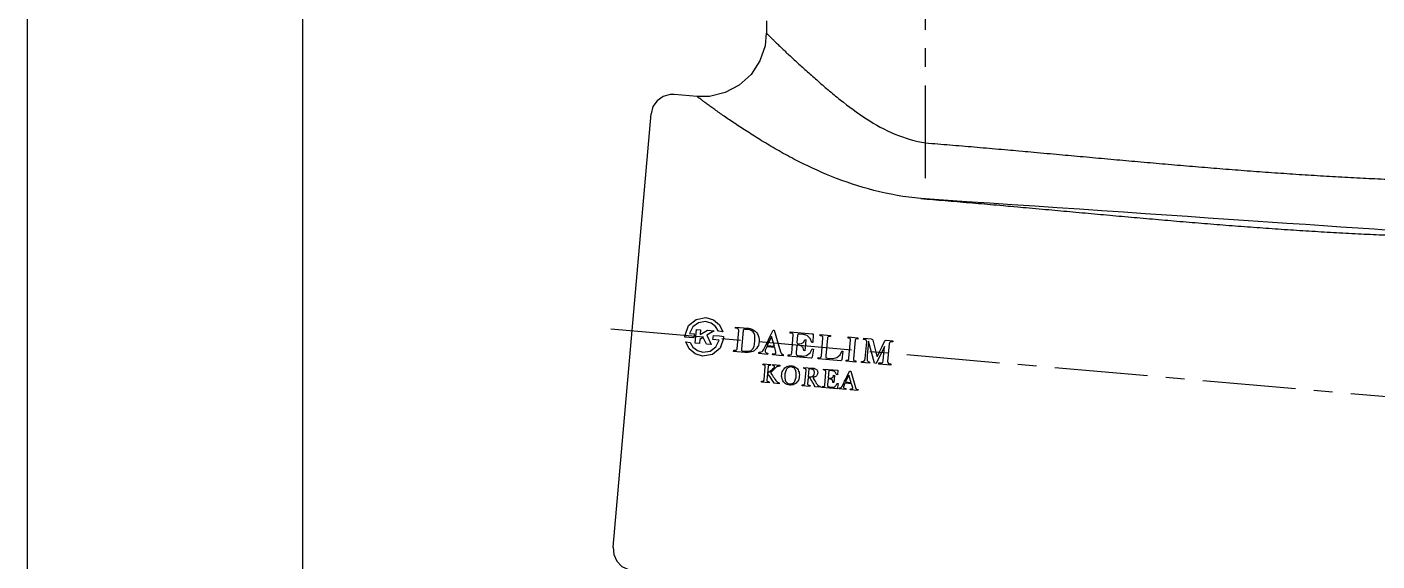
# Model space of a CAD drawing. Extents: x -7342 to 109, y -2615 to 214.
# Drawn here: x -5619.2 to -5491.9, y -2453.1 to -2402.8 of the extents above; entities that cross this region are included whole.
import ezdxf

# ---------------------------------------------------------------- set-up
doc = ezdxf.new("R2010")
doc.units = 0
doc.header["$LTSCALE"] = 7
doc.linetypes.add('CENTER', pattern=[2, 1.25, -0.25, 0.25, -0.25])
doc.layers.get('0').update_dxf_attribs({"color": 2, "linetype": 'CONTINUOUS'})
for name, color, linetype in [('08_ALL_FEATURES', 7, 'CONTINUOUS'), ('CL', 1, 'CENTER'), ('TXT', 4, 'CONTINUOUS')]:
    doc.layers.add(name, color=color, linetype=linetype)

msp = doc.modelspace()

# ---------------------------------------------------------------- linework, layer by layer
at = {"color": 2}
for p, q in [((-5557.14, -2431.82), (-5556.81, -2430.92)), ((-5556.81, -2430.92), (-5556.1, -2430.33)), ((-5556.42, -2431.04), (-5556.72, -2431.65)), ((-5555.88, -2430.64), (-5556.42, -2431.04)), ((-5556.1, -2430.33), (-5555.17, -2430.16)), ((-5555.2, -2430.53), (-5555.88, -2430.64)), ((-5554.68, -2430.68), (-5555.2, -2430.53)), ((-5555.17, -2430.16), (-5554.45, -2430.37)), ((-5554.26, -2431), (-5554.68, -2430.68)), ((-5554.45, -2430.37), (-5553.9, -2430.84)), ((-5553.99, -2431.45), (-5554.26, -2431)), ((-5553.9, -2430.84), (-5553.57, -2431.49)), ((-5552.37, -2431.05), (-5551.26, -2431.15)), ((-5552.37, -2431.16), (-5552.37, -2431.05)), ((-5557.15, -2431.88), (-5557.14, -2431.82)), ((-5557.15, -2431.94), (-5557.15, -2431.88)), ((-5557.15, -2432), (-5557.15, -2431.94)), ((-5557.01, -2432.02), (-5557.15, -2432)), ((-5556.76, -2432.04), (-5557.01, -2432.02)), ((-5556.32, -2432.08), (-5556.76, -2432.04)), ((-5556.72, -2431.65), (-5556.29, -2431.69)), ((-5556.29, -2431.69), (-5556.32, -2432.08)), ((-5556.18, -2432.56), (-5556.07, -2431.27)), ((-5556.07, -2431.27), (-5555.67, -2431.3)), ((-5555.75, -2432.23), (-5555.78, -2432.6)), ((-5555.42, -2432.03), (-5555.75, -2432.23)), ((-5555.67, -2431.3), (-5555.71, -2431.75)), ((-5555.71, -2431.75), (-5555.02, -2431.36)), ((-5555.12, -2432.66), (-5555.42, -2432.03)), ((-5554.39, -2431.41), (-5555.08, -2431.83)), ((-5555.08, -2431.83), (-5554.67, -2432.7)), ((-5555.02, -2431.36), (-5554.39, -2431.41)), ((-5554.51, -2432.24), (-5554.47, -2431.84)), ((-5553.93, -2432.29), (-5554.51, -2432.24)), ((-5554.47, -2431.84), (-5553.89, -2431.89)), ((-5554.23, -2432.91), (-5553.93, -2432.29)), ((-5553.57, -2431.49), (-5553.99, -2431.45)), ((-5553.89, -2431.89), (-5553.66, -2431.91)), ((-5553.51, -2432.14), (-5553.84, -2433.03)), ((-5553.66, -2431.91), (-5553.5, -2431.93)), ((-5553.5, -2432.07), (-5553.51, -2432.14)), ((-5553.5, -2431.93), (-5553.5, -2432)), ((-5553.5, -2432), (-5553.5, -2432.07)), ((-5552.21, -2431.18), (-5552.37, -2431.16)), ((-5552.23, -2433.1), (-5552.08, -2431.37)), ((-5552.13, -2431.21), (-5552.21, -2431.18)), ((-5552.09, -2431.28), (-5552.13, -2431.21)), ((-5552.08, -2431.37), (-5552.09, -2431.28)), ((-5551.67, -2431.39), (-5551.82, -2433.15)), ((-5551.65, -2431.33), (-5551.67, -2431.39)), ((-5551.6, -2431.28), (-5551.65, -2431.33)), ((-5551.52, -2431.26), (-5551.6, -2431.28)), ((-5551.46, -2431.27), (-5551.52, -2431.26)), ((-5551.4, -2431.27), (-5551.46, -2431.27)), ((-5551.35, -2431.27), (-5551.4, -2431.27)), ((-5551.2, -2431.29), (-5551.35, -2431.27)), ((-5551.26, -2431.15), (-5551.12, -2431.17)), ((-5551.03, -2431.32), (-5551.2, -2431.29)), ((-5551.12, -2431.17), (-5550.99, -2431.2)), ((-5550.9, -2431.37), (-5551.03, -2431.32)), ((-5550.99, -2431.2), (-5550.85, -2431.25)), ((-5550.8, -2431.43), (-5550.9, -2431.37)), ((-5550.85, -2431.25), (-5550.73, -2431.31)), ((-5550.72, -2431.51), (-5550.8, -2431.43)), ((-5550.73, -2431.31), (-5550.62, -2431.38)), ((-5550.65, -2431.59), (-5550.72, -2431.51)), ((-5550.57, -2431.83), (-5550.65, -2431.59)), ((-5550.62, -2431.38), (-5550.52, -2431.45)), ((-5550.59, -2432.62), (-5550.56, -2432.38)), ((-5550.55, -2432.12), (-5550.57, -2431.83)), ((-5550.56, -2432.38), (-5550.55, -2432.12)), ((-5550.52, -2431.45), (-5550.41, -2431.57)), ((-5550.41, -2431.57), (-5550.31, -2431.7)), ((-5550.31, -2431.7), (-5550.24, -2431.86)), ((-5550.24, -2431.86), (-5550.19, -2432.03)), ((-5550.19, -2432.03), (-5550.16, -2432.21)), ((-5550.16, -2432.21), (-5550.16, -2432.41)), ((-5549.44, -2432.59), (-5549.28, -2432.26)), ((-5548.98, -2431.93), (-5549.4, -2432.79)), ((-5549.28, -2432.26), (-5549.11, -2431.92)), ((-5549.11, -2431.92), (-5548.96, -2431.61)), ((-5548.71, -2432.85), (-5548.98, -2431.93)), ((-5548.96, -2431.61), (-5548.82, -2431.33)), ((-5548.82, -2431.33), (-5548.73, -2431.34)), ((-5548.73, -2431.34), (-5548.14, -2433.38)), ((-5547.23, -2431.62), (-5547.22, -2431.5)), ((-5547.06, -2431.64), (-5547.23, -2431.62)), ((-5547.22, -2431.5), (-5545.15, -2431.69)), ((-5547.08, -2433.51), (-5546.94, -2431.79)), ((-5547, -2431.66), (-5547.06, -2431.64)), ((-5546.95, -2431.72), (-5547, -2431.66)), ((-5546.94, -2431.79), (-5546.95, -2431.72)), ((-5546.53, -2431.82), (-5546.59, -2432.51)), ((-5546.5, -2431.76), (-5546.53, -2431.82)), ((-5546.45, -2431.72), (-5546.5, -2431.76)), ((-5546.37, -2431.71), (-5546.45, -2431.72)), ((-5545.99, -2431.74), (-5546.37, -2431.71)), ((-5545.62, -2431.86), (-5545.99, -2431.74)), ((-5545.96, -2432.47), (-5545.85, -2432.24)), ((-5545.85, -2432.24), (-5545.76, -2432.25)), ((-5545.76, -2432.25), (-5545.85, -2433.28)), ((-5545.34, -2432.12), (-5545.62, -2431.86)), ((-5545.19, -2432.5), (-5545.34, -2432.12)), ((-5545.15, -2431.69), (-5545.11, -2431.7)), ((-5545.11, -2431.7), (-5545.08, -2431.72)), ((-5545.08, -2431.75), (-5545.1, -2432.51)), ((-5545.08, -2431.72), (-5545.08, -2431.75)), ((-5544.41, -2431.87), (-5544.4, -2431.75)), ((-5544.3, -2431.88), (-5544.41, -2431.87)), ((-5544.4, -2431.75), (-5543.43, -2431.84)), ((-5544.22, -2431.91), (-5544.3, -2431.88)), ((-5544.29, -2433.77), (-5544.14, -2432.09)), ((-5544.16, -2431.98), (-5544.22, -2431.91)), ((-5544.14, -2432.09), (-5544.16, -2431.98)), ((-5543.73, -2432.11), (-5543.88, -2433.76)), ((-5543.71, -2432.03), (-5543.73, -2432.11)), ((-5543.65, -2431.97), (-5543.71, -2432.03)), ((-5543.55, -2431.94), (-5543.65, -2431.97)), ((-5543.44, -2431.95), (-5543.55, -2431.94)), ((-5543.43, -2431.84), (-5543.44, -2431.95)), ((-5541.78, -2432.1), (-5541.77, -2431.98)), ((-5541.66, -2432.11), (-5541.78, -2432.1)), ((-5541.77, -2431.98), (-5540.86, -2432.06)), ((-5541.69, -2433.99), (-5541.54, -2432.26)), ((-5541.58, -2432.14), (-5541.66, -2432.11)), ((-5541.54, -2432.19), (-5541.58, -2432.14)), ((-5541.54, -2432.26), (-5541.54, -2432.19)), ((-5541.11, -2432.28), (-5541.27, -2434.06)), ((-5541.09, -2432.22), (-5541.11, -2432.28)), ((-5541.04, -2432.18), (-5541.09, -2432.22)), ((-5540.98, -2432.17), (-5541.04, -2432.18)), ((-5540.87, -2432.18), (-5540.98, -2432.17)), ((-5540.86, -2432.06), (-5540.87, -2432.18)), ((-5540.31, -2432.22), (-5540.3, -2432.11)), ((-5540.22, -2432.23), (-5540.31, -2432.22)), ((-5540.3, -2432.11), (-5539.6, -2432.17)), ((-5540.12, -2432.26), (-5540.22, -2432.23)), ((-5540.04, -2432.33), (-5540.12, -2432.26)), ((-5540.02, -2432.46), (-5540.04, -2432.33)), ((-5539.85, -2432.4), (-5539.97, -2433.78)), ((-5539.85, -2432.39), (-5539.85, -2432.4)), ((-5539.3, -2434.47), (-5539.85, -2432.39)), ((-5539.6, -2432.17), (-5539.54, -2432.19)), ((-5539.54, -2432.19), (-5539.48, -2432.23)), ((-5539.48, -2432.23), (-5539.44, -2432.3)), ((-5539.44, -2432.3), (-5539.06, -2433.8)), ((-5538.55, -2432.87), (-5538.34, -2432.4)), ((-5538.34, -2432.4), (-5538.3, -2432.35)), ((-5538.3, -2432.35), (-5538.25, -2432.31)), ((-5538.25, -2432.31), (-5538.18, -2432.29)), ((-5538.18, -2432.29), (-5537.56, -2432.35)), ((-5537.56, -2432.35), (-5537.57, -2432.46)), ((-5557.08, -2432.46), (-5556.66, -2432.5)), ((-5556.75, -2433.11), (-5557.08, -2432.46)), ((-5556.2, -2433.58), (-5556.75, -2433.11)), ((-5556.66, -2432.5), (-5556.39, -2432.95)), ((-5556.39, -2432.95), (-5555.97, -2433.27)), ((-5555.48, -2433.79), (-5556.2, -2433.58)), ((-5555.78, -2432.6), (-5556.18, -2432.56)), ((-5555.97, -2433.27), (-5555.45, -2433.42)), ((-5554.55, -2433.63), (-5555.48, -2433.79)), ((-5555.45, -2433.42), (-5554.77, -2433.31)), ((-5554.67, -2432.7), (-5555.12, -2432.66)), ((-5554.77, -2433.31), (-5554.23, -2432.91)), ((-5553.84, -2433.03), (-5554.55, -2433.63)), ((-5552.56, -2433.35), (-5552.55, -2433.23)), ((-5551.52, -2433.44), (-5552.56, -2433.35)), ((-5552.55, -2433.23), (-5552.41, -2433.24)), ((-5552.41, -2433.24), (-5552.33, -2433.23)), ((-5552.33, -2433.23), (-5552.26, -2433.17)), ((-5552.26, -2433.17), (-5552.23, -2433.1)), ((-5551.82, -2433.15), (-5551.82, -2433.22)), ((-5551.82, -2433.22), (-5551.79, -2433.26)), ((-5551.79, -2433.26), (-5551.75, -2433.3)), ((-5551.75, -2433.3), (-5551.67, -2433.31)), ((-5551.67, -2433.31), (-5551.56, -2433.32)), ((-5551.56, -2433.32), (-5551.45, -2433.33)), ((-5551.35, -2433.45), (-5551.52, -2433.44)), ((-5551.45, -2433.33), (-5551.3, -2433.33)), ((-5551.18, -2433.45), (-5551.35, -2433.45)), ((-5551.3, -2433.33), (-5551.14, -2433.32)), ((-5551.01, -2433.43), (-5551.18, -2433.45)), ((-5551.14, -2433.32), (-5551.01, -2433.3)), ((-5551.01, -2433.3), (-5550.91, -2433.25)), ((-5550.87, -2433.4), (-5551.01, -2433.43)), ((-5550.91, -2433.25), (-5550.82, -2433.18)), ((-5550.75, -2433.35), (-5550.87, -2433.4)), ((-5550.82, -2433.18), (-5550.75, -2433.1)), ((-5550.75, -2433.1), (-5550.64, -2432.89)), ((-5550.63, -2433.28), (-5550.75, -2433.35)), ((-5550.64, -2432.89), (-5550.59, -2432.62)), ((-5550.51, -2433.18), (-5550.63, -2433.28)), ((-5550.4, -2433.06), (-5550.51, -2433.18)), ((-5550.31, -2432.93), (-5550.4, -2433.06)), ((-5550.23, -2432.78), (-5550.31, -2432.93)), ((-5550.19, -2432.6), (-5550.23, -2432.78)), ((-5550.16, -2432.41), (-5550.19, -2432.6)), ((-5550.19, -2433.55), (-5550.18, -2433.44)), ((-5549.36, -2433.63), (-5550.19, -2433.55)), ((-5550.18, -2433.44), (-5550.11, -2433.43)), ((-5550.11, -2433.43), (-5550.03, -2433.42)), ((-5550.03, -2433.42), (-5549.96, -2433.4)), ((-5549.96, -2433.4), (-5549.87, -2433.35)), ((-5549.87, -2433.35), (-5549.8, -2433.28)), ((-5549.8, -2433.28), (-5549.74, -2433.19)), ((-5549.74, -2433.19), (-5549.6, -2432.9)), ((-5549.6, -2432.9), (-5549.44, -2432.59)), ((-5549.44, -2432.91), (-5549.6, -2433.24)), ((-5549.6, -2433.24), (-5549.6, -2433.38)), ((-5549.6, -2433.38), (-5549.5, -2433.47)), ((-5549.5, -2433.47), (-5549.35, -2433.51)), ((-5548.69, -2432.97), (-5549.44, -2432.91)), ((-5549.4, -2432.79), (-5548.71, -2432.85)), ((-5549.35, -2433.51), (-5549.36, -2433.63)), ((-5548.89, -2433.67), (-5548.88, -2433.56)), ((-5547.89, -2433.75), (-5548.89, -2433.67)), ((-5548.88, -2433.56), (-5548.68, -2433.57)), ((-5548.57, -2433.41), (-5548.69, -2432.97)), ((-5548.68, -2433.57), (-5548.61, -2433.55)), ((-5548.61, -2433.55), (-5548.57, -2433.5)), ((-5548.57, -2433.5), (-5548.57, -2433.41)), ((-5548.14, -2433.38), (-5548.09, -2433.52)), ((-5548.09, -2433.52), (-5548.03, -2433.6)), ((-5548.03, -2433.6), (-5547.88, -2433.64)), ((-5547.88, -2433.64), (-5547.89, -2433.75)), ((-5547.42, -2433.8), (-5547.41, -2433.68)), ((-5547.41, -2433.68), (-5547.26, -2433.68)), ((-5547.26, -2433.68), (-5547.14, -2433.64)), ((-5547.14, -2433.64), (-5547.08, -2433.51)), ((-5546.61, -2432.82), (-5546.67, -2433.42)), ((-5546.67, -2433.42), (-5546.67, -2433.49)), ((-5546.67, -2433.49), (-5546.67, -2433.54)), ((-5546.67, -2433.54), (-5546.67, -2433.59)), ((-5546.67, -2433.59), (-5546.64, -2433.66)), ((-5546.64, -2433.66), (-5546.58, -2433.72)), ((-5546.6, -2432.78), (-5546.61, -2432.82)), ((-5546.56, -2432.75), (-5546.6, -2432.78)), ((-5546.59, -2432.51), (-5546.57, -2432.56)), ((-5546.57, -2432.56), (-5546.54, -2432.6)), ((-5546.51, -2432.74), (-5546.56, -2432.75)), ((-5546.54, -2432.6), (-5546.5, -2432.61)), ((-5546.4, -2432.75), (-5546.51, -2432.74)), ((-5546.5, -2432.61), (-5546.38, -2432.62)), ((-5546.16, -2432.84), (-5546.4, -2432.75)), ((-5546.38, -2432.62), (-5546.16, -2432.6)), ((-5546.16, -2432.6), (-5545.96, -2432.47)), ((-5546, -2433.02), (-5546.16, -2432.84)), ((-5545.96, -2433.27), (-5546, -2433.02)), ((-5545.85, -2433.28), (-5545.96, -2433.27)), ((-5545.7, -2433.72), (-5545.36, -2433.49)), ((-5545.36, -2433.49), (-5545.17, -2433.12)), ((-5545.1, -2432.51), (-5545.19, -2432.5)), ((-5545.17, -2433.12), (-5545.05, -2433.13)), ((-5545.05, -2433.13), (-5545.16, -2433.9)), ((-5542.84, -2433.93), (-5542.52, -2433.67)), ((-5542.52, -2433.67), (-5542.36, -2433.32)), ((-5542.26, -2433.33), (-5542.38, -2434.15)), ((-5542.36, -2433.32), (-5542.26, -2433.33)), ((-5540.16, -2434.02), (-5540.02, -2432.46)), ((-5538.34, -2432.87), (-5539.13, -2434.48)), ((-5539, -2433.8), (-5538.78, -2433.34)), ((-5538.78, -2433.34), (-5538.55, -2432.87)), ((-5538.47, -2434.25), (-5538.34, -2432.88)), ((-5538.34, -2432.88), (-5538.34, -2432.87)), ((-5537.9, -2432.64), (-5538.05, -2434.29)), ((-5537.87, -2432.54), (-5537.9, -2432.64)), ((-5537.8, -2432.48), (-5537.87, -2432.54)), ((-5537.69, -2432.46), (-5537.8, -2432.48)), ((-5537.57, -2432.46), (-5537.69, -2432.46)), ((-5549.8, -2434.6), (-5549.79, -2434.51)), ((-5549.77, -2434.61), (-5549.8, -2434.6)), ((-5549.79, -2434.51), (-5549.07, -2434.58)), ((-5549.75, -2434.61), (-5549.77, -2434.61)), ((-5549.72, -2434.62), (-5549.75, -2434.61)), ((-5549.69, -2434.63), (-5549.72, -2434.62)), ((-5549.67, -2434.64), (-5549.69, -2434.63)), ((-5549.69, -2436.04), (-5549.59, -2434.78)), ((-5549.64, -2434.66), (-5549.67, -2434.64)), ((-5549.62, -2434.67), (-5549.64, -2434.66)), ((-5549.6, -2434.69), (-5549.62, -2434.67)), ((-5549.59, -2434.71), (-5549.6, -2434.69)), ((-5549.59, -2434.73), (-5549.59, -2434.71)), ((-5549.58, -2434.76), (-5549.59, -2434.73)), ((-5549.59, -2434.78), (-5549.58, -2434.76)), ((-5549.32, -2434.8), (-5549.38, -2435.39)), ((-5549.31, -2434.75), (-5549.32, -2434.77)), ((-5549.32, -2434.77), (-5549.32, -2434.8)), ((-5549.3, -2434.72), (-5549.31, -2434.75)), ((-5549.29, -2434.7), (-5549.3, -2434.72)), ((-5549.27, -2434.69), (-5549.29, -2434.7)), ((-5549.24, -2434.68), (-5549.27, -2434.69)), ((-5549.22, -2434.67), (-5549.24, -2434.68)), ((-5549.2, -2434.67), (-5549.22, -2434.67)), ((-5549.16, -2434.67), (-5549.2, -2434.67)), ((-5549.13, -2434.66), (-5549.16, -2434.67)), ((-5549.1, -2434.66), (-5549.13, -2434.66)), ((-5549.08, -2434.66), (-5549.1, -2434.66)), ((-5549.07, -2434.58), (-5549.08, -2434.66)), ((-5548.87, -2434.68), (-5548.86, -2434.59)), ((-5548.86, -2434.68), (-5548.87, -2434.68)), ((-5548.86, -2434.59), (-5548.21, -2434.65)), ((-5548.84, -2434.69), (-5548.86, -2434.68)), ((-5548.83, -2434.69), (-5548.84, -2434.69)), ((-5548.84, -2434.97), (-5548.79, -2434.92)), ((-5548.81, -2434.69), (-5548.83, -2434.69)), ((-5548.79, -2434.7), (-5548.81, -2434.69)), ((-5548.77, -2434.7), (-5548.79, -2434.7)), ((-5548.79, -2434.92), (-5548.75, -2434.87)), ((-5548.75, -2434.71), (-5548.77, -2434.7)), ((-5548.73, -2434.72), (-5548.75, -2434.71)), ((-5548.75, -2434.87), (-5548.72, -2434.83)), ((-5548.72, -2434.73), (-5548.73, -2434.72)), ((-5548.7, -2434.74), (-5548.72, -2434.73)), ((-5548.72, -2434.83), (-5548.7, -2434.79)), ((-5548.7, -2434.75), (-5548.7, -2434.74)), ((-5548.7, -2434.76), (-5548.7, -2434.75)), ((-5548.7, -2434.79), (-5548.7, -2434.76)), ((-5548.61, -2434.9), (-5548.7, -2434.99)), ((-5548.51, -2434.81), (-5548.61, -2434.9)), ((-5548.49, -2434.8), (-5548.51, -2434.81)), ((-5548.46, -2434.78), (-5548.49, -2434.8)), ((-5548.43, -2434.77), (-5548.46, -2434.78)), ((-5548.4, -2434.76), (-5548.43, -2434.77)), ((-5548.37, -2434.75), (-5548.4, -2434.76)), ((-5548.34, -2434.74), (-5548.37, -2434.75)), ((-5548.33, -2434.74), (-5548.34, -2434.74)), ((-5548.31, -2434.74), (-5548.33, -2434.74)), ((-5548.3, -2434.74), (-5548.31, -2434.74)), ((-5548.29, -2434.74), (-5548.3, -2434.74)), ((-5548.28, -2434.74), (-5548.29, -2434.74)), ((-5548.26, -2434.74), (-5548.28, -2434.74)), ((-5548.25, -2434.74), (-5548.26, -2434.74)), ((-5548.24, -2434.74), (-5548.25, -2434.74)), ((-5548.23, -2434.74), (-5548.24, -2434.74)), ((-5548.24, -2434.74), (-5548.24, -2434.74)), ((-5548.22, -2434.74), (-5548.23, -2434.74)), ((-5548.21, -2434.65), (-5548.22, -2434.74)), ((-5548.22, -2434.74), (-5548.22, -2434.74)), ((-5547.81, -2434.98), (-5547.73, -2434.9)), ((-5547.73, -2434.9), (-5547.64, -2434.83)), ((-5547.64, -2434.83), (-5547.55, -2434.78)), ((-5547.55, -2434.78), (-5547.44, -2434.74)), ((-5547.45, -2434.9), (-5547.51, -2434.96)), ((-5547.38, -2434.86), (-5547.45, -2434.9)), ((-5547.44, -2434.74), (-5547.34, -2434.71)), ((-5546.7, -2433.86), (-5547.42, -2433.8)), ((-5547.31, -2434.83), (-5547.38, -2434.86)), ((-5547.34, -2434.71), (-5547.23, -2434.7)), ((-5547.22, -2434.81), (-5547.31, -2434.83)), ((-5547.23, -2434.7), (-5547.12, -2434.71)), ((-5547.13, -2434.81), (-5547.22, -2434.81)), ((-5547.05, -2434.83), (-5547.13, -2434.81)), ((-5547.12, -2434.71), (-5547.01, -2434.72)), ((-5546.97, -2434.85), (-5547.05, -2434.83)), ((-5547.01, -2434.72), (-5546.9, -2434.75)), ((-5546.9, -2434.89), (-5546.97, -2434.85)), ((-5546.9, -2434.75), (-5546.8, -2434.8)), ((-5546.84, -2434.94), (-5546.9, -2434.89)), ((-5546.79, -2435), (-5546.84, -2434.94)), ((-5546.8, -2434.8), (-5546.71, -2434.86)), ((-5546.71, -2434.86), (-5546.62, -2434.92)), ((-5545.97, -2433.92), (-5546.7, -2433.86)), ((-5546.62, -2434.92), (-5546.55, -2435)), ((-5546.58, -2433.72), (-5546.5, -2433.74)), ((-5546.5, -2433.74), (-5546.37, -2433.76)), ((-5546.37, -2433.76), (-5546.16, -2433.77)), ((-5546.16, -2433.77), (-5546, -2433.79)), ((-5546, -2433.79), (-5545.7, -2433.72)), ((-5545.24, -2433.99), (-5545.97, -2433.92)), ((-5545.96, -2434.94), (-5545.95, -2434.85)), ((-5545.93, -2434.94), (-5545.96, -2434.94)), ((-5545.95, -2434.85), (-5545.15, -2434.92)), ((-5545.91, -2434.95), (-5545.93, -2434.94)), ((-5545.88, -2434.96), (-5545.91, -2434.95)), ((-5545.21, -2433.98), (-5545.24, -2433.99)), ((-5545.18, -2433.95), (-5545.21, -2433.98)), ((-5545.16, -2433.9), (-5545.18, -2433.95)), ((-5545.15, -2434.92), (-5545.08, -2434.93)), ((-5545.08, -2434.93), (-5545.01, -2434.94)), ((-5545.01, -2434.94), (-5544.95, -2434.96)), ((-5544.6, -2434.04), (-5544.59, -2433.93)), ((-5542.47, -2434.23), (-5544.6, -2434.04)), ((-5544.59, -2433.93), (-5544.46, -2433.94)), ((-5544.46, -2433.94), (-5544.38, -2433.91)), ((-5544.38, -2433.91), (-5544.32, -2433.85)), ((-5544.32, -2433.85), (-5544.29, -2433.77)), ((-5543.88, -2433.76), (-5543.88, -2433.86)), ((-5543.88, -2433.86), (-5543.85, -2433.94)), ((-5543.85, -2433.94), (-5543.73, -2433.98)), ((-5543.73, -2433.98), (-5543.2, -2434.03)), ((-5543.2, -2434.03), (-5542.84, -2433.93)), ((-5542.43, -2434.22), (-5542.47, -2434.23)), ((-5542.39, -2434.2), (-5542.43, -2434.22)), ((-5542.38, -2434.15), (-5542.39, -2434.2)), ((-5541.97, -2434.27), (-5541.96, -2434.16)), ((-5541.06, -2434.35), (-5541.97, -2434.27)), ((-5541.96, -2434.16), (-5541.83, -2434.17)), ((-5541.83, -2434.17), (-5541.74, -2434.14)), ((-5541.74, -2434.14), (-5541.7, -2434.06)), ((-5541.7, -2434.06), (-5541.69, -2433.99)), ((-5541.27, -2434.06), (-5541.26, -2434.14)), ((-5541.26, -2434.14), (-5541.23, -2434.2)), ((-5541.23, -2434.2), (-5541.16, -2434.23)), ((-5541.16, -2434.23), (-5541.05, -2434.24)), ((-5541.05, -2434.24), (-5541.06, -2434.35)), ((-5540.51, -2434.4), (-5540.5, -2434.29)), ((-5539.76, -2434.47), (-5540.51, -2434.4)), ((-5540.5, -2434.29), (-5540.33, -2434.26)), ((-5540.33, -2434.26), (-5540.21, -2434.16)), ((-5540.21, -2434.16), (-5540.16, -2434.02)), ((-5539.97, -2433.78), (-5539.99, -2434.05)), ((-5539.99, -2434.05), (-5539.97, -2434.2)), ((-5539.97, -2434.2), (-5539.88, -2434.3)), ((-5539.88, -2434.3), (-5539.75, -2434.35)), ((-5539.75, -2434.35), (-5539.76, -2434.47)), ((-5539.13, -2434.48), (-5539.3, -2434.47)), ((-5539.06, -2433.8), (-5539, -2433.8)), ((-5538.88, -2434.54), (-5538.87, -2434.43)), ((-5537.76, -2434.64), (-5538.88, -2434.54)), ((-5538.87, -2434.43), (-5538.73, -2434.44)), ((-5538.73, -2434.44), (-5538.6, -2434.43)), ((-5538.6, -2434.43), (-5538.51, -2434.37)), ((-5538.51, -2434.37), (-5538.47, -2434.25)), ((-5538.05, -2434.29), (-5538.03, -2434.4)), ((-5538.03, -2434.4), (-5537.97, -2434.48)), ((-5537.97, -2434.48), (-5537.87, -2434.52)), ((-5537.87, -2434.52), (-5537.75, -2434.53)), ((-5537.75, -2434.53), (-5537.76, -2434.64)), ((-5549.94, -2436.25), (-5549.94, -2436.16)), ((-5549.94, -2436.16), (-5549.91, -2436.16)), ((-5549.91, -2436.16), (-5549.89, -2436.16)), ((-5549.89, -2436.16), (-5549.85, -2436.16)), ((-5549.85, -2436.16), (-5549.82, -2436.16)), ((-5549.82, -2436.16), (-5549.79, -2436.16)), ((-5549.79, -2436.16), (-5549.78, -2436.15)), ((-5549.78, -2436.15), (-5549.75, -2436.14)), ((-5549.75, -2436.14), (-5549.73, -2436.13)), ((-5549.73, -2436.13), (-5549.72, -2436.11)), ((-5549.72, -2436.11), (-5549.71, -2436.09)), ((-5549.71, -2436.09), (-5549.7, -2436.07)), ((-5549.7, -2436.07), (-5549.69, -2436.04)), ((-5549.38, -2435.44), (-5549.43, -2436.05)), ((-5549.43, -2436.05), (-5549.43, -2436.07)), ((-5549.43, -2436.07), (-5549.43, -2436.1)), ((-5549.43, -2436.1), (-5549.42, -2436.12)), ((-5549.42, -2436.12), (-5549.41, -2436.14)), ((-5549.41, -2436.14), (-5549.4, -2436.16)), ((-5549.4, -2436.16), (-5549.37, -2436.18)), ((-5549.38, -2435.39), (-5549.35, -2435.4)), ((-5549.35, -2435.45), (-5549.38, -2435.44)), ((-5549.37, -2436.18), (-5549.36, -2436.18)), ((-5549.36, -2436.18), (-5549.33, -2436.19)), ((-5549.35, -2435.4), (-5549.27, -2435.34)), ((-5549.24, -2435.59), (-5549.35, -2435.45)), ((-5549.33, -2436.19), (-5549.3, -2436.2)), ((-5549.3, -2436.2), (-5549.27, -2436.21)), ((-5549.27, -2435.34), (-5549.2, -2435.28)), ((-5549.27, -2436.21), (-5549.24, -2436.22)), ((-5549.13, -2435.74), (-5549.24, -2435.59)), ((-5549.24, -2436.22), (-5549.21, -2436.22)), ((-5549.21, -2436.22), (-5549.22, -2436.31)), ((-5549.2, -2435.28), (-5549.12, -2435.22)), ((-5549.02, -2435.89), (-5549.13, -2435.74)), ((-5549.12, -2435.22), (-5549.04, -2435.16)), ((-5549, -2435.26), (-5549.1, -2435.34)), ((-5549.1, -2435.34), (-5548.99, -2435.49)), ((-5549.04, -2435.16), (-5548.97, -2435.1)), ((-5548.93, -2436.05), (-5549.02, -2435.89)), ((-5548.9, -2435.18), (-5549, -2435.26)), ((-5548.99, -2435.49), (-5548.9, -2435.62)), ((-5548.97, -2435.1), (-5548.91, -2435.04)), ((-5548.83, -2436.2), (-5548.93, -2436.05)), ((-5548.91, -2435.04), (-5548.84, -2434.97)), ((-5548.8, -2435.09), (-5548.9, -2435.18)), ((-5548.9, -2435.62), (-5548.82, -2435.73)), ((-5548.75, -2436.35), (-5548.83, -2436.2)), ((-5548.82, -2435.73), (-5548.75, -2435.84)), ((-5548.7, -2434.99), (-5548.8, -2435.09)), ((-5548.75, -2435.84), (-5548.67, -2435.96)), ((-5548.67, -2435.96), (-5548.59, -2436.08)), ((-5548.59, -2436.08), (-5548.56, -2436.12)), ((-5548.56, -2436.12), (-5548.53, -2436.16)), ((-5548.53, -2436.16), (-5548.5, -2436.19)), ((-5548.5, -2436.19), (-5548.47, -2436.22)), ((-5548.47, -2436.22), (-5548.44, -2436.24)), ((-5548.04, -2435.67), (-5548.03, -2435.54)), ((-5548.03, -2435.79), (-5548.04, -2435.67)), ((-5548.03, -2435.54), (-5548.01, -2435.41)), ((-5548, -2435.91), (-5548.03, -2435.79)), ((-5548.01, -2435.41), (-5547.98, -2435.28)), ((-5547.96, -2436.02), (-5548, -2435.91)), ((-5547.98, -2435.28), (-5547.93, -2435.17)), ((-5547.92, -2436.12), (-5547.96, -2436.02)), ((-5547.93, -2435.17), (-5547.88, -2435.07)), ((-5547.85, -2436.21), (-5547.92, -2436.12)), ((-5547.88, -2435.07), (-5547.81, -2434.98)), ((-5547.78, -2436.3), (-5547.85, -2436.21)), ((-5547.73, -2435.46), (-5547.74, -2435.57)), ((-5547.74, -2435.57), (-5547.74, -2435.68)), ((-5547.74, -2435.68), (-5547.74, -2435.79)), ((-5547.74, -2435.79), (-5547.73, -2435.89)), ((-5547.71, -2435.36), (-5547.73, -2435.46)), ((-5547.73, -2435.89), (-5547.72, -2435.98)), ((-5547.72, -2435.98), (-5547.69, -2436.07)), ((-5547.68, -2435.27), (-5547.71, -2435.36)), ((-5547.69, -2436.07), (-5547.66, -2436.15)), ((-5547.65, -2435.18), (-5547.68, -2435.27)), ((-5547.66, -2436.15), (-5547.61, -2436.22)), ((-5547.61, -2435.1), (-5547.65, -2435.18)), ((-5547.57, -2435.02), (-5547.61, -2435.1)), ((-5547.61, -2436.22), (-5547.56, -2436.28)), ((-5547.51, -2434.96), (-5547.57, -2435.02)), ((-5546.9, -2436.28), (-5546.84, -2436.22)), ((-5546.84, -2436.22), (-5546.79, -2436.14)), ((-5546.75, -2435.07), (-5546.79, -2435)), ((-5546.79, -2436.14), (-5546.75, -2436.06)), ((-5546.71, -2435.15), (-5546.75, -2435.07)), ((-5546.75, -2436.06), (-5546.72, -2435.97)), ((-5546.72, -2435.97), (-5546.69, -2435.88)), ((-5546.69, -2435.24), (-5546.71, -2435.15)), ((-5546.67, -2435.33), (-5546.69, -2435.24)), ((-5546.69, -2435.88), (-5546.68, -2435.77)), ((-5546.68, -2435.77), (-5546.66, -2435.66)), ((-5546.66, -2435.44), (-5546.67, -2435.33)), ((-5546.66, -2435.55), (-5546.66, -2435.44)), ((-5546.66, -2435.66), (-5546.66, -2435.55)), ((-5546.52, -2436.16), (-5546.59, -2436.25)), ((-5546.55, -2435), (-5546.49, -2435.1)), ((-5546.46, -2436.06), (-5546.52, -2436.16)), ((-5546.49, -2435.1), (-5546.44, -2435.2)), ((-5546.42, -2435.95), (-5546.46, -2436.06)), ((-5546.44, -2435.2), (-5546.4, -2435.31)), ((-5546.39, -2435.82), (-5546.42, -2435.95)), ((-5546.4, -2435.31), (-5546.37, -2435.43)), ((-5546.37, -2435.69), (-5546.39, -2435.82)), ((-5546.37, -2435.43), (-5546.36, -2435.56)), ((-5546.36, -2435.56), (-5546.37, -2435.69)), ((-5545.85, -2434.96), (-5545.88, -2434.96)), ((-5545.82, -2434.97), (-5545.85, -2434.96)), ((-5545.85, -2436.37), (-5545.74, -2435.11)), ((-5545.8, -2434.98), (-5545.82, -2434.97)), ((-5545.77, -2435), (-5545.8, -2434.98)), ((-5545.76, -2435.02), (-5545.77, -2435)), ((-5545.75, -2435.04), (-5545.76, -2435.02)), ((-5545.74, -2435.06), (-5545.75, -2435.04)), ((-5545.74, -2435.09), (-5545.74, -2435.06)), ((-5545.74, -2435.11), (-5545.74, -2435.09)), ((-5545.54, -2435.84), (-5545.59, -2436.39)), ((-5545.36, -2435.86), (-5545.54, -2435.84)), ((-5545.47, -2434.99), (-5545.53, -2435.74)), ((-5545.53, -2435.74), (-5545.37, -2435.75)), ((-5545.26, -2435.01), (-5545.47, -2434.99)), ((-5545.37, -2435.75), (-5545.26, -2435.75)), ((-5545.28, -2435.99), (-5545.36, -2435.86)), ((-5545.2, -2436.12), (-5545.28, -2435.99)), ((-5545.16, -2435.03), (-5545.26, -2435.01)), ((-5545.26, -2435.75), (-5545.17, -2435.72)), ((-5545.12, -2436.25), (-5545.2, -2436.12)), ((-5545.17, -2435.72), (-5545.08, -2435.67)), ((-5545.08, -2435.07), (-5545.16, -2435.03)), ((-5545.04, -2435.8), (-5545.1, -2435.81)), ((-5545.1, -2435.81), (-5545.03, -2435.93)), ((-5545.01, -2435.12), (-5545.08, -2435.07)), ((-5545.08, -2435.67), (-5545.01, -2435.59)), ((-5544.98, -2435.78), (-5545.04, -2435.8)), ((-5545.03, -2435.93), (-5544.97, -2436.03)), ((-5544.97, -2435.2), (-5545.01, -2435.12)), ((-5545.01, -2435.59), (-5544.97, -2435.5)), ((-5544.93, -2435.76), (-5544.98, -2435.78)), ((-5544.94, -2435.28), (-5544.97, -2435.2)), ((-5544.97, -2435.5), (-5544.94, -2435.38)), ((-5544.97, -2436.03), (-5544.91, -2436.12)), ((-5544.95, -2434.96), (-5544.88, -2434.98)), ((-5544.94, -2435.38), (-5544.94, -2435.28)), ((-5544.88, -2435.74), (-5544.93, -2435.76)), ((-5544.91, -2436.12), (-5544.86, -2436.2)), ((-5544.88, -2434.98), (-5544.83, -2435.01)), ((-5544.83, -2435.71), (-5544.88, -2435.74)), ((-5544.86, -2436.2), (-5544.8, -2436.3)), ((-5544.83, -2435.01), (-5544.78, -2435.05)), ((-5544.79, -2435.68), (-5544.83, -2435.71)), ((-5544.75, -2435.64), (-5544.79, -2435.68)), ((-5544.78, -2435.05), (-5544.73, -2435.09)), ((-5544.71, -2435.6), (-5544.75, -2435.64)), ((-5544.73, -2435.09), (-5544.7, -2435.13)), ((-5544.68, -2435.56), (-5544.71, -2435.6)), ((-5544.7, -2435.13), (-5544.67, -2435.19)), ((-5544.66, -2435.5), (-5544.68, -2435.56)), ((-5544.67, -2435.19), (-5544.65, -2435.24)), ((-5544.65, -2435.44), (-5544.66, -2435.5)), ((-5544.65, -2435.24), (-5544.64, -2435.31)), ((-5544.64, -2435.38), (-5544.65, -2435.44)), ((-5544.64, -2435.31), (-5544.64, -2435.38)), ((-5544.1, -2435.1), (-5544.09, -2435.01)), ((-5544.07, -2435.1), (-5544.1, -2435.1)), ((-5544.09, -2435.01), (-5542.74, -2435.13)), ((-5544.04, -2435.11), (-5544.07, -2435.1)), ((-5544.01, -2435.12), (-5544.04, -2435.11)), ((-5543.97, -2435.13), (-5544.01, -2435.12)), ((-5543.95, -2435.14), (-5543.97, -2435.13)), ((-5543.97, -2436.53), (-5543.86, -2435.29)), ((-5543.92, -2435.16), (-5543.95, -2435.14)), ((-5543.9, -2435.17), (-5543.92, -2435.16)), ((-5543.88, -2435.19), (-5543.9, -2435.17)), ((-5543.87, -2435.21), (-5543.88, -2435.19)), ((-5543.86, -2435.24), (-5543.87, -2435.21)), ((-5543.86, -2435.26), (-5543.86, -2435.24)), ((-5543.86, -2435.29), (-5543.86, -2435.26)), ((-5543.66, -2435.94), (-5543.7, -2436.46)), ((-5543.46, -2435.96), (-5543.66, -2435.94)), ((-5543.59, -2435.15), (-5543.65, -2435.84)), ((-5543.65, -2435.84), (-5543.45, -2435.86)), ((-5543.32, -2435.18), (-5543.59, -2435.15)), ((-5543.41, -2435.97), (-5543.46, -2435.96)), ((-5543.45, -2435.86), (-5543.4, -2435.86)), ((-5543.37, -2435.97), (-5543.41, -2435.97)), ((-5543.4, -2435.86), (-5543.35, -2435.86)), ((-5543.34, -2435.98), (-5543.37, -2435.97)), ((-5543.35, -2435.86), (-5543.31, -2435.85)), ((-5543.31, -2436), (-5543.34, -2435.98)), ((-5543.27, -2435.18), (-5543.32, -2435.18)), ((-5543.31, -2435.85), (-5543.29, -2435.84)), ((-5543.28, -2436.02), (-5543.31, -2436)), ((-5543.29, -2435.84), (-5543.26, -2435.82)), ((-5543.25, -2436.05), (-5543.28, -2436.02)), ((-5543.23, -2435.19), (-5543.27, -2435.18)), ((-5543.26, -2435.82), (-5543.23, -2435.8)), ((-5543.24, -2436.08), (-5543.25, -2436.05)), ((-5543.23, -2436.11), (-5543.24, -2436.08)), ((-5543.2, -2435.19), (-5543.23, -2435.19)), ((-5543.23, -2435.8), (-5543.21, -2435.78)), ((-5543.22, -2436.15), (-5543.23, -2436.11)), ((-5543.21, -2436.2), (-5543.22, -2436.15)), ((-5543.21, -2435.78), (-5543.19, -2435.75)), ((-5543.2, -2436.24), (-5543.21, -2436.2)), ((-5543.16, -2435.19), (-5543.2, -2435.19)), ((-5543.19, -2435.75), (-5543.18, -2435.71)), ((-5543.18, -2435.71), (-5543.16, -2435.67)), ((-5543.13, -2435.2), (-5543.16, -2435.19)), ((-5543.16, -2435.67), (-5543.15, -2435.64)), ((-5543.15, -2435.64), (-5543.14, -2435.6)), ((-5543.14, -2435.6), (-5543.05, -2435.61)), ((-5543.11, -2435.21), (-5543.13, -2435.2)), ((-5543.06, -2435.23), (-5543.11, -2435.21)), ((-5543.05, -2435.61), (-5543.11, -2436.29)), ((-5543.01, -2435.27), (-5543.06, -2435.23)), ((-5542.96, -2435.33), (-5543.01, -2435.27)), ((-5542.92, -2435.41), (-5542.96, -2435.33)), ((-5542.89, -2435.47), (-5542.92, -2435.41)), ((-5542.87, -2435.54), (-5542.89, -2435.47)), ((-5542.78, -2435.55), (-5542.87, -2435.54)), ((-5542.74, -2435.13), (-5542.78, -2435.55)), ((-5542.22, -2436.39), (-5542.1, -2436.16)), ((-5542.1, -2436.16), (-5541.97, -2435.9)), ((-5541.69, -2435.58), (-5542.01, -2436.23)), ((-5541.97, -2435.9), (-5541.85, -2435.65)), ((-5541.85, -2435.65), (-5541.73, -2435.42)), ((-5541.73, -2435.42), (-5541.63, -2435.2)), ((-5541.49, -2436.27), (-5541.69, -2435.58)), ((-5541.63, -2435.2), (-5541.53, -2435.21)), ((-5541.53, -2435.21), (-5541.08, -2436.76)), ((-5549.22, -2436.31), (-5549.94, -2436.25)), ((-5548.26, -2436.4), (-5548.75, -2436.35)), ((-5548.44, -2436.24), (-5548.41, -2436.26)), ((-5548.41, -2436.26), (-5548.39, -2436.27)), ((-5548.39, -2436.27), (-5548.36, -2436.28)), ((-5548.36, -2436.28), (-5548.33, -2436.29)), ((-5548.33, -2436.29), (-5548.3, -2436.3)), ((-5548.3, -2436.3), (-5548.28, -2436.3)), ((-5548.28, -2436.3), (-5548.26, -2436.31)), ((-5548.26, -2436.31), (-5548.26, -2436.4)), ((-5547.7, -2436.37), (-5547.78, -2436.3)), ((-5547.61, -2436.43), (-5547.7, -2436.37)), ((-5547.51, -2436.47), (-5547.61, -2436.43)), ((-5547.56, -2436.28), (-5547.5, -2436.33)), ((-5547.4, -2436.51), (-5547.51, -2436.47)), ((-5547.5, -2436.33), (-5547.44, -2436.37)), ((-5547.44, -2436.37), (-5547.36, -2436.4)), ((-5547.28, -2436.52), (-5547.4, -2436.51)), ((-5547.36, -2436.4), (-5547.27, -2436.41)), ((-5547.17, -2436.53), (-5547.28, -2436.52)), ((-5547.27, -2436.41), (-5547.18, -2436.42)), ((-5547.18, -2436.42), (-5547.1, -2436.4)), ((-5547.06, -2436.51), (-5547.17, -2436.53)), ((-5547.1, -2436.4), (-5547.03, -2436.37)), ((-5546.95, -2436.49), (-5547.06, -2436.51)), ((-5547.03, -2436.37), (-5546.96, -2436.33)), ((-5546.96, -2436.33), (-5546.9, -2436.28)), ((-5546.85, -2436.45), (-5546.95, -2436.49)), ((-5546.76, -2436.4), (-5546.85, -2436.45)), ((-5546.67, -2436.33), (-5546.76, -2436.4)), ((-5546.59, -2436.25), (-5546.67, -2436.33)), ((-5546.1, -2436.5), (-5546.07, -2436.5)), ((-5546.1, -2436.58), (-5546.1, -2436.5)), ((-5545.37, -2436.65), (-5546.1, -2436.58)), ((-5546.07, -2436.5), (-5546.04, -2436.5)), ((-5546.04, -2436.5), (-5546.01, -2436.5)), ((-5546.01, -2436.5), (-5545.98, -2436.49)), ((-5545.98, -2436.49), (-5545.95, -2436.49)), ((-5545.95, -2436.49), (-5545.93, -2436.49)), ((-5545.93, -2436.49), (-5545.91, -2436.48)), ((-5545.91, -2436.48), (-5545.89, -2436.46)), ((-5545.89, -2436.46), (-5545.87, -2436.45)), ((-5545.87, -2436.45), (-5545.86, -2436.42)), ((-5545.86, -2436.42), (-5545.85, -2436.4)), ((-5545.85, -2436.4), (-5545.85, -2436.37)), ((-5545.59, -2436.39), (-5545.59, -2436.42)), ((-5545.59, -2436.42), (-5545.59, -2436.44)), ((-5545.59, -2436.44), (-5545.58, -2436.47)), ((-5545.58, -2436.47), (-5545.57, -2436.49)), ((-5545.57, -2436.49), (-5545.55, -2436.51)), ((-5545.55, -2436.51), (-5545.53, -2436.52)), ((-5545.53, -2436.52), (-5545.51, -2436.53)), ((-5545.51, -2436.53), (-5545.49, -2436.54)), ((-5545.49, -2436.54), (-5545.45, -2436.54)), ((-5545.45, -2436.54), (-5545.42, -2436.55)), ((-5545.42, -2436.55), (-5545.39, -2436.56)), ((-5545.39, -2436.56), (-5545.36, -2436.56)), ((-5545.36, -2436.56), (-5545.37, -2436.65)), ((-5545.05, -2436.38), (-5545.12, -2436.25)), ((-5544.97, -2436.53), (-5545.05, -2436.38)), ((-5544.88, -2436.69), (-5544.97, -2436.53)), ((-5544.41, -2436.73), (-5544.88, -2436.69)), ((-5544.8, -2436.3), (-5544.73, -2436.42)), ((-5544.73, -2436.42), (-5544.7, -2436.46)), ((-5544.7, -2436.46), (-5544.67, -2436.5)), ((-5544.67, -2436.5), (-5544.64, -2436.53)), ((-5544.64, -2436.53), (-5544.62, -2436.56)), ((-5544.62, -2436.56), (-5544.59, -2436.58)), ((-5544.59, -2436.58), (-5544.56, -2436.6)), ((-5544.56, -2436.6), (-5544.54, -2436.61)), ((-5544.54, -2436.61), (-5544.51, -2436.62)), ((-5544.51, -2436.62), (-5544.48, -2436.63)), ((-5544.48, -2436.63), (-5544.45, -2436.64)), ((-5544.45, -2436.64), (-5544.43, -2436.64)), ((-5544.43, -2436.64), (-5544.41, -2436.65)), ((-5544.41, -2436.65), (-5544.41, -2436.73)), ((-5544.24, -2436.75), (-5544.23, -2436.66)), ((-5542.8, -2436.87), (-5544.24, -2436.75)), ((-5544.23, -2436.66), (-5544.2, -2436.66)), ((-5544.2, -2436.66), (-5544.17, -2436.66)), ((-5544.17, -2436.66), (-5544.13, -2436.66)), ((-5544.13, -2436.66), (-5544.1, -2436.66)), ((-5544.1, -2436.66), (-5544.07, -2436.65)), ((-5544.07, -2436.65), (-5544.05, -2436.65)), ((-5544.05, -2436.65), (-5544.03, -2436.64)), ((-5544.03, -2436.64), (-5544.01, -2436.62)), ((-5544.01, -2436.62), (-5543.99, -2436.61)), ((-5543.99, -2436.61), (-5543.98, -2436.59)), ((-5543.98, -2436.56), (-5543.97, -2436.53)), ((-5543.98, -2436.59), (-5543.98, -2436.56)), ((-5543.7, -2436.46), (-5543.71, -2436.51)), ((-5543.71, -2436.51), (-5543.71, -2436.55)), ((-5543.71, -2436.55), (-5543.7, -2436.59)), ((-5543.7, -2436.59), (-5543.7, -2436.62)), ((-5543.7, -2436.62), (-5543.68, -2436.64)), ((-5543.68, -2436.64), (-5543.67, -2436.66)), ((-5543.67, -2436.66), (-5543.64, -2436.68)), ((-5543.64, -2436.68), (-5543.62, -2436.69)), ((-5543.62, -2436.69), (-5543.58, -2436.7)), ((-5543.58, -2436.7), (-5543.54, -2436.7)), ((-5543.54, -2436.7), (-5543.49, -2436.71)), ((-5543.49, -2436.71), (-5543.43, -2436.72)), ((-5543.43, -2436.72), (-5543.4, -2436.72)), ((-5543.4, -2436.72), (-5543.36, -2436.72)), ((-5543.36, -2436.72), (-5543.32, -2436.73)), ((-5543.32, -2436.73), (-5543.28, -2436.73)), ((-5543.28, -2436.73), (-5543.24, -2436.73)), ((-5543.24, -2436.73), (-5543.21, -2436.73)), ((-5543.21, -2436.73), (-5543.18, -2436.73)), ((-5543.2, -2436.28), (-5543.2, -2436.24)), ((-5543.11, -2436.29), (-5543.2, -2436.28)), ((-5543.18, -2436.73), (-5543.14, -2436.73)), ((-5543.14, -2436.73), (-5543.11, -2436.72)), ((-5543.11, -2436.72), (-5543.08, -2436.72)), ((-5543.08, -2436.72), (-5543.06, -2436.71)), ((-5543.06, -2436.71), (-5543.04, -2436.69)), ((-5543.04, -2436.69), (-5542.99, -2436.65)), ((-5542.99, -2436.65), (-5542.95, -2436.6)), ((-5542.95, -2436.6), (-5542.9, -2436.53)), ((-5542.9, -2436.53), (-5542.86, -2436.46)), ((-5542.86, -2436.46), (-5542.83, -2436.4)), ((-5542.83, -2436.4), (-5542.81, -2436.36)), ((-5542.81, -2436.36), (-5542.72, -2436.36)), ((-5542.72, -2436.36), (-5542.8, -2436.87)), ((-5542.64, -2436.89), (-5542.63, -2436.8)), ((-5541.98, -2436.94), (-5542.64, -2436.89)), ((-5542.63, -2436.8), (-5542.61, -2436.8)), ((-5542.61, -2436.8), (-5542.58, -2436.8)), ((-5542.58, -2436.8), (-5542.55, -2436.79)), ((-5542.55, -2436.79), (-5542.52, -2436.79)), ((-5542.52, -2436.79), (-5542.49, -2436.78)), ((-5542.49, -2436.78), (-5542.47, -2436.77)), ((-5542.47, -2436.77), (-5542.44, -2436.75)), ((-5542.44, -2436.75), (-5542.41, -2436.73)), ((-5542.41, -2436.73), (-5542.39, -2436.71)), ((-5542.39, -2436.71), (-5542.37, -2436.68)), ((-5542.37, -2436.68), (-5542.35, -2436.65)), ((-5542.35, -2436.65), (-5542.33, -2436.61)), ((-5542.33, -2436.61), (-5542.22, -2436.39)), ((-5542.21, -2436.7), (-5542.22, -2436.71)), ((-5542.22, -2436.71), (-5542.22, -2436.73)), ((-5542.22, -2436.73), (-5542.21, -2436.76)), ((-5542.2, -2436.65), (-5542.21, -2436.67)), ((-5542.21, -2436.67), (-5542.21, -2436.7)), ((-5542.21, -2436.76), (-5542.19, -2436.79)), ((-5542.19, -2436.62), (-5542.2, -2436.65)), ((-5542.18, -2436.59), (-5542.19, -2436.62)), ((-5542.19, -2436.79), (-5542.15, -2436.81)), ((-5542.16, -2436.56), (-5542.18, -2436.59)), ((-5542.15, -2436.52), (-5542.16, -2436.56)), ((-5542.13, -2436.48), (-5542.15, -2436.52)), ((-5542.15, -2436.81), (-5542.1, -2436.83)), ((-5542.11, -2436.43), (-5542.13, -2436.48)), ((-5542.09, -2436.39), (-5542.11, -2436.43)), ((-5542.1, -2436.83), (-5542.04, -2436.85)), ((-5542.06, -2436.33), (-5542.09, -2436.39)), ((-5541.45, -2436.39), (-5542.06, -2436.33)), ((-5542.04, -2436.85), (-5541.98, -2436.86)), ((-5542.01, -2436.23), (-5541.49, -2436.27)), ((-5541.98, -2436.86), (-5541.98, -2436.94)), ((-5541.57, -2436.98), (-5541.56, -2436.89)), ((-5540.85, -2437.04), (-5541.57, -2436.98)), ((-5541.56, -2436.89), (-5541.5, -2436.89)), ((-5541.5, -2436.89), (-5541.45, -2436.89)), ((-5541.34, -2436.79), (-5541.45, -2436.39)), ((-5541.45, -2436.89), (-5541.4, -2436.88)), ((-5541.4, -2436.88), (-5541.37, -2436.87)), ((-5541.37, -2436.87), (-5541.35, -2436.86)), ((-5541.35, -2436.86), (-5541.34, -2436.84)), ((-5541.34, -2436.8), (-5541.34, -2436.79)), ((-5541.34, -2436.81), (-5541.34, -2436.8)), ((-5541.34, -2436.82), (-5541.34, -2436.81)), ((-5541.34, -2436.83), (-5541.34, -2436.82)), ((-5541.34, -2436.84), (-5541.34, -2436.83)), ((-5541.34, -2436.84), (-5541.34, -2436.84)), ((-5541.08, -2436.76), (-5541.07, -2436.79)), ((-5541.07, -2436.79), (-5541.06, -2436.82)), ((-5541.06, -2436.82), (-5541.05, -2436.84)), ((-5541.05, -2436.84), (-5541.03, -2436.86)), ((-5541.03, -2436.86), (-5541.01, -2436.88)), ((-5541.01, -2436.88), (-5540.99, -2436.9)), ((-5540.99, -2436.9), (-5540.97, -2436.92)), ((-5540.97, -2436.92), (-5540.94, -2436.93)), ((-5540.94, -2436.93), (-5540.92, -2436.94)), ((-5540.92, -2436.94), (-5540.89, -2436.95)), ((-5540.89, -2436.95), (-5540.86, -2436.95)), ((-5540.86, -2436.95), (-5540.84, -2436.96)), ((-5540.84, -2436.96), (-5540.85, -2437.04))]:
    msp.add_line(p, q, dxfattribs=at)
for p, q in [((-5549.94, -2436.25), (-5549.94, -2436.16)), ((-5549.22, -2436.31), (-5549.94, -2436.25))]:
    msp.add_line(p, q)
at = {"linetype": 'Continuous'}
msp.add_lwpolyline([(-5619.15, -2615.16), (-5025.15, -2615.16), (-5025.15, -2195.16), (-5619.15, -2195.16)], close=True, dxfattribs=at)
at = {"layer": '08_ALL_FEATURES', "color": 7, "linetype": 'Continuous'}
for p, q in [((-5549.47, -2402.19), (-5549.47, -2403.34)), ((-5556, -2409.33), (-5558.17, -2409.14)), ((-5563.91, -2451.81), (-5560.34, -2410.94))]:
    msp.add_line(p, q, dxfattribs=at)
for points in [[(-5549.48, -2403.34), (-5549.6, -2404.53), (-5550.09, -2405.96), (-5550.91, -2407.23), (-5552.03, -2408.25), (-5553.37, -2408.95), (-5554.83, -2409.31), (-5556, -2409.32)], [(-5558.17, -2409.12), (-5558.53, -2409.13), (-5559.2, -2409.31), (-5559.76, -2409.71), (-5560.16, -2410.27), (-5560.34, -2410.94)], [(-5563.91, -2451.81), (-5563.85, -2452.49), (-5563.57, -2453.12), (-5563.09, -2453.61), (-5562.47, -2453.9), (-5562.09, -2453.97)]]:
    msp.add_lwpolyline(points, dxfattribs=at)
for points, knots in [([(-5549.48, -2403.34), (-5549.48, -2403.34), (-5549.47, -2403.35), (-5549.47, -2403.35), (-5549.45, -2403.37), (-5549.42, -2403.39), (-5549.39, -2403.43), (-5549.34, -2403.48), (-5549.27, -2403.54), (-5549.2, -2403.61), (-5549.09, -2403.73), (-5548.92, -2403.89), (-5548.69, -2404.11), (-5548.43, -2404.37), (-5548.13, -2404.65), (-5547.8, -2404.97), (-5547.3, -2405.44), (-5546.61, -2406.08), (-5545.71, -2406.9), (-5544.71, -2407.78), (-5543.65, -2408.7), (-5542.12, -2409.96), (-5540.09, -2411.47), (-5537.42, -2412.95), (-5535.46, -2413.54), (-5534.47, -2413.69)], [0, 0, 0, 0, 0.000435, 0.000983, 0.001748, 0.003918, 0.006927, 0.010753, 0.015377, 0.020779, 0.026939, 0.041455, 0.058766, 0.078714, 0.101143, 0.125894, 0.15281, 0.212508, 0.278983, 0.351028, 0.427543, 0.507386, 0.672183, 0.837437, 1, 1, 1, 1]), ([(-5534.93, -2418.94), (-5536.42, -2418.8), (-5539.29, -2418.29), (-5543.28, -2416.96), (-5546.28, -2415.56), (-5548.44, -2414.37), (-5549.89, -2413.51), (-5551.2, -2412.68), (-5552.38, -2411.91), (-5553.41, -2411.21), (-5554.17, -2410.67), (-5554.7, -2410.29), (-5555.03, -2410.05), (-5555.32, -2409.84), (-5555.55, -2409.66), (-5555.72, -2409.54), (-5555.83, -2409.46), (-5555.89, -2409.41), (-5555.94, -2409.37), (-5555.98, -2409.34), (-5555.99, -2409.33), (-5556.01, -2409.32), (-5556, -2409.32)], [0, 0, 0, 0, 0.191222, 0.370794, 0.536942, 0.61377, 0.685569, 0.751856, 0.812175, 0.865739, 0.911637, 0.931422, 0.948944, 0.964085, 0.97673, 0.986762, 0.990761, 0.994063, 0.996653, 0.998515, 0.999636, 1, 1, 1, 1]), ([(-5534.47, -2413.69), (-5525.31, -2414.42), (-5507.03, -2416.28), (-5488.66, -2417.37), (-5479.47, -2417.37)], [0, 0, 0, 0, 0.2500172, 0.5, 0.5000001, 0.5000001, 0.5000001]), ([(-5479.47, -2422.63), (-5488.8, -2422.63), (-5507.33, -2421.55), (-5525.76, -2419.67), (-5534.93, -2418.94)], [0.4999999, 0.4999999, 0.4999999, 0.5, 0.7518076, 1, 1, 1, 1])]:
    msp.add_open_spline(points, degree=3, knots=knots, dxfattribs=at)
at = {"layer": 'CL', "color": 1}
for p, q in [((-5534.47, -2417.02), (-5534.47, -2359.25)), ((-5564.12, -2431.21), (-5479.47, -2438.61))]:
    msp.add_line(p, q, dxfattribs=at)
at = {"layer": 'TXT', "color": 4}
msp.add_line((-5593.15, -2604.16), (-5593.15, -2214.16), dxfattribs=at)

doc.saveas('drawing.dxf')
